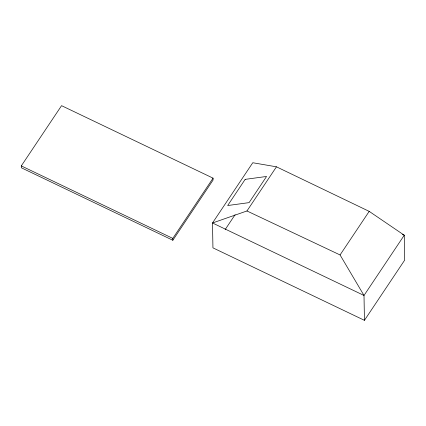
<?xml version="1.0" encoding="UTF-8"?>
<svg xmlns="http://www.w3.org/2000/svg" width="426" height="426" viewBox="0 0 426 426"><rect width="100%" height="100%" fill="white"/><g stroke="black" fill="none" stroke-linecap="round" stroke-linejoin="round"><path stroke-width="0.64" d="M21.3 165.906L61.562 105.664L213.059 178.148L213.091 180.012L172.828 240.259L21.332 167.775L21.3 165.906L172.796 238.39L172.828 240.259M172.796 238.39L213.059 178.148M225.13 229.614L235.104 214.693M364.438 320.336L364.006 295.468L212.505 222.984L246.958 210.966L276.463 166.816L369.193 211.365L404.263 235.221L404.7 260.094L364.438 320.336L212.941 247.852L212.505 222.984L252.767 162.737L276.463 166.816M402.469 234.359L404.263 235.221L364.006 295.468L340.065 254.95L369.193 211.365M246.958 210.966L340.065 254.95M245.168 179.367L227.681 205.534L249.088 202.627L266.575 176.46L245.168 179.367"/></g></svg>
